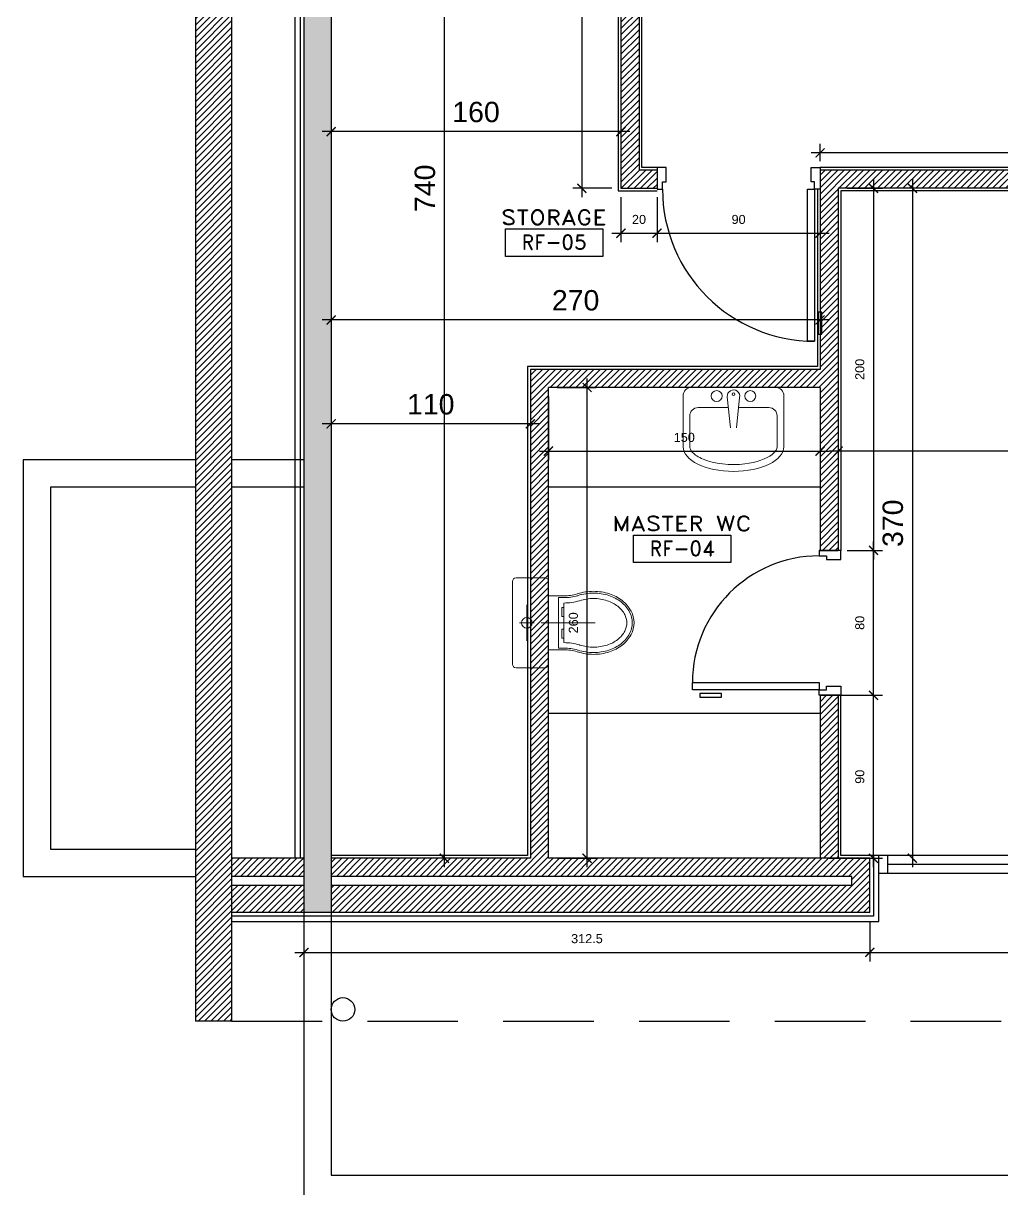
# Model space of a CAD drawing. Header units: centimetres. Extents: x 96271 to 179142, y 9855 to 112216.
# Drawn here: x 128722 to 129262, y 51183 to 51826 of the extents above; entities that cross this region are included whole.
import ezdxf
from ezdxf.enums import TextEntityAlignment as Align

# ---------------------------------------------------------------- set-up
doc = ezdxf.new("R2010")
doc.units = ezdxf.units.CM
doc.header["$LTSCALE"] = 100
doc.header["$MEASUREMENT"] = 0
doc.header["$PDSIZE"] = 0.2
doc.linetypes.add('DASHED', pattern=[0.75, 0.5, -0.25])
doc.layers.get('0').update_dxf_attribs({"linetype": 'CONTINUOUS'})
doc.layers.get('DEFPOINTS').update_dxf_attribs({"linetype": 'CONTINUOUS'})
for name, color, linetype in [('0-door', 7, 'CONTINUOUS'), ('1-door', 7, 'CONTINUOUS'), ('A-ANOTATION', 7, 'CONTINUOUS'), ('A-CLADDING', 53, 'CONTINUOUS'), ('A-Dim', 2, 'CONTINUOUS'), ('A-Dim CMU', 2, 'CONTINUOUS'), ('A-Glass-Full', 140, 'CONTINUOUS'), ('A-Otln-Abv', 1, 'DASHED'), ('A-Patt', 8, 'CONTINUOUS'), ('A-Patt-CMU', 8, 'CONTINUOUS'), ('A-Patt-Strcr', 8, 'CONTINUOUS'), ('A-PLASTER', 51, 'CONTINUOUS'), ('A-Sanitary fixt', 143, 'CONTINUOUS'), ('A-Wall-Full', 5, 'CONTINUOUS'), ('A-Wall-Prht', 2, 'CONTINUOUS'), ('A-Wall-Strctr', 6, 'CONTINUOUS'), ('HANDLES', 2, 'CONTINUOUS'), ('M-DR-RW', 30, 'CONTINUOUS')]:
    doc.layers.add(name, color=color, linetype=linetype)
doc.layers.add('sanitaires', color=150, linetype='CONTINUOUS', lineweight=0)
doc.styles.add('ROMAND', font='romand.shx', dxfattribs={"height": 10})
doc.styles.get("Standard").update_dxf_attribs({"font": 'arial.ttf'})
doc.dimstyles.new('1-50', dxfattribs={"dimtxt": 11.25, "dimasz": 5, "dimexe": 5, "dimexo": 5, "dimgap": 5, "dimtad": 1, "dimdec": 1, "dimrnd": 0.5, "dimzin": 12, "dimdsep": 46, "dimtxsty": 'Standard', "dimblk": 'ARCHTICK', "dimcen": 0.09, "dimdle": 5, "dimadec": 0, "dimazin": 3, "dimtfac": 1, "dimtdec": 1, "dimtix": 1, "dimtofl": 0, "dimtmove": 1, "dimatfit": 3, "dimfxl": 5, "dimtolj": 1, "dimtzin": 0, "dimarcsym": 0})
pattern_1 = [(225, (149778.3932, 97486.4773), (1.76776695, -1.76776695), [])]

# ---------------------------------------------------------------- blocks, each defined once
blk = doc.blocks.new('SIEGE')
at = {"layer": 'sanitaires'}
for p, q in [((0.08, -0.1), (0.08, 0.1)), ((0.04, 0), (0.12, 0)), ((0.16, 0), (0.46, 0))]:
    blk.add_line(p, q, dxfattribs=at)
for points in [[(0, -0.23), (0, 0.23, -0.414214), (0.02, 0.25), (0.18, 0.25, -0.414214), (0.2, 0.23), (0.2, -0.23, -0.414214), (0.18, -0.25), (0.02, -0.25, -0.414214)], [(0.255, 0.14), (0.2858, 0.14, 0.070503), (0.3623, 0.1508, -0.002744), (0.3646, 0.1516, -0.078075), (0.45, 0.165, -0.078075), (0.5354, 0.1516, -0.087567), (0.603, 0.1159, -0.105488), (0.65, 0.0599, -0.122953), (0.665, 0, -0.122953), (0.65, -0.0599, -0.105488), (0.603, -0.1159, -0.087567), (0.5354, -0.1516, -0.078075), (0.45, -0.165, -0.078075), (0.3646, -0.1516, -0.002744), (0.3623, -0.1508, 0.070503), (0.2858, -0.14), (0.255, -0.14)], [(0.285, 0.11), (0.2858, 0.11, 0.071649), (0.3719, 0.1224, -0.002744), (0.3738, 0.123, -0.078075), (0.45, 0.135, -0.078075), (0.5262, 0.123, -0.087567), (0.5845, 0.0922, -0.105488), (0.6236, 0.0458, -0.122953), (0.635, 0, -0.122953), (0.6236, -0.0458, -0.105488), (0.5845, -0.0922, -0.087567), (0.5262, -0.123, -0.078075), (0.45, -0.135, -0.078075), (0.3738, -0.123, -0.002744), (0.3719, -0.1224, 0.071649), (0.2858, -0.11), (0.285, -0.11)]]:
    blk.add_lwpolyline(points, format="xyb", close=True, dxfattribs=at)
blk.add_lwpolyline([(0.2, 0.15), (0.2858, 0.15, 0.070055), (0.3592, 0.1603, -0.002744), (0.3616, 0.1611, -0.078075), (0.45, 0.175, -0.078075), (0.5384, 0.1611, -0.087567), (0.6091, 0.1237, -0.105488), (0.6589, 0.0646, -0.122953), (0.675, 0, -0.122953), (0.6589, -0.0646, -0.105488), (0.6091, -0.1237, -0.087567), (0.5384, -0.1611, -0.078075), (0.45, -0.175, -0.078075), (0.3616, -0.1611, -0.002744), (0.3592, -0.1603, 0.070055), (0.2858, -0.15), (0.2, -0.15)], format="xyb", dxfattribs=at)
for points in [[(0.285, 0.085), (0.275, 0.085), (0.275, 0.035), (0.285, 0.035)], [(0.285, -0.085), (0.275, -0.085), (0.275, -0.035), (0.285, -0.035)]]:
    blk.add_lwpolyline(points, dxfattribs=at)
blk.add_circle((0.08, 0), 0.03, dxfattribs=at)
blk = doc.blocks.new('A$C16793335')
at = {"layer": 'sanitaires'}
for p, q in [((-22.93, 1.35), (23.44, 1.35)), ((-27.57, -3.29), (-27.57, -31.39)), ((-1.48, -20.99), (-3.07, -4.27)), ((1.98, -20.99), (3.67, -3.74)), ((28.07, -3.29), (28.07, -31.39)), ((-2.55, -9.78), (-19.22, -9.78)), ((19.73, -9.78), (3.08, -9.78)), ((-23.86, -14.41), (-23.86, -31.39)), ((24.36, -14.41), (24.36, -31.39))]:
    blk.add_line(p, q, dxfattribs=at)
for centre, radius in [((-9.02, -3.42), 3.02), ((0.25, -2.33), 0.741), ((9.53, -3.42), 3.02)]:
    blk.add_circle(centre, radius, dxfattribs=at)
for centre, radius, start, end in [((-22.93, -3.29), 4.64, 90, 180), ((0.25, -3.42), 3.43, 354.03503, 194.36306), ((23.44, -3.29), 4.64, 0, 90), ((-19.22, -14.41), 4.64, 90, 180), ((19.73, -14.41), 4.64, 0, 90)]:
    blk.add_arc(centre, radius, start, end, dxfattribs=at)
at = {"layer": 'sanitaires', "extrusion": (0, 0, -1)}
blk.add_ellipse((0.25, -31.39), major_axis=(-27.82, 0), ratio=0.489262, start_param=3.141593, end_param=6.283185, dxfattribs=at)
at = {"layer": 'sanitaires'}
blk.add_open_spline([(24.36, -31.39), (24.36, -32.25), (24.02, -33.26), (21.65, -35.79), (19.64, -37.16), (11.04, -40.78), (1.94, -41.89), (-12.47, -40.12), (-18.08, -38.01), (-23.21, -34), (-23.86, -32.51), (-23.86, -31.39)], degree=3, knots=[0, 0, 0, 0, 0.429762, 0.429762, 0.859523, 0.859523, 1.816754, 1.816754, 2.581686, 2.581686, 3.141593, 3.141593, 3.141593, 3.141593], dxfattribs=at)
blk = doc.blocks.new('room tag')
at = {"color": 7}
blk.add_lwpolyline([(-571, 112), (613, 112), (613, -224), (-571, -224)], close=True, dxfattribs=at)
at = {"color": 30, "style": 'ROMAND', "width": 1.2}
blk.add_attdef('ROOM', text='', height=180, dxfattribs=at).set_placement((17, 162), align=Align.CENTER)
at = {"color": 2, "style": 'ROMAND'}
blk.add_attdef('ROOM.NO', text='', height=180, dxfattribs=at).set_placement((20, -140), align=Align.CENTER)
blk = doc.blocks.new('Dl70-12')
at = {"color": 1}
for p, q in [((0.3, 8.1), (0.7, 8.1)), ((0.3, 1.1), (0.3, 8.1)), ((0.7, 8.1), (0.7, 1.1)), ((0, -0.1), (0, 1.1)), ((0, 1.1), (0.3, 1.1)), ((0.3, 1.1), (0.3, 0.7)), ((0.7, 1.1), (0.3, 1.1)), ((0.3, 0.7), (0.5, 0.7)), ((0.5, 0.7), (0.5, -0.1)), ((7.5, 0.7), (7.5, -0.1)), ((7.7, 0.7), (7.5, 0.7)), ((7.7, 1.1), (7.7, 0.7)), ((8, 1.1), (7.7, 1.1)), ((8, -0.1), (8, 1.1)), ((0.5, -0.1), (0, -0.1)), ((7.5, -0.1), (8, -0.1))]:
    blk.add_line(p, q, dxfattribs=at)
at = {"color": 7}
blk.add_arc((0.7, 1.1), 7, 0, 90, dxfattribs=at)
at = {"layer": 'HANDLES'}
blk.add_lwpolyline([(0.1, 7.7), (-0.1, 7.7), (-0.1, 6.5), (0.1, 6.5), (0.1, 7.7)], dxfattribs=at)
blk = doc.blocks.new('Dl80-12')
at = {"color": 1}
for p, q in [((0.3, 1.1), (0.3, 9.5)), ((0.3, 9.5), (0.7, 9.5)), ((0.7, 9.5), (0.7, 1.1)), ((0, -0.1), (0, 1.1)), ((0, 1.1), (0.3, 1.1)), ((0.3, 1.1), (0.3, 0.7)), ((0.7, 1.1), (0.3, 1.1)), ((0.3, 0.7), (0.5, 0.7)), ((0.5, 0.7), (0.5, -0.1)), ((8.7, 0.7), (8.5, 0.7)), ((8.5, 0.7), (8.5, -0.1)), ((8.7, 1.1), (8.7, 0.7)), ((9, 1.1), (8.7, 1.1)), ((9, -0.1), (9, 1.1)), ((0.5, -0.1), (0, -0.1)), ((8.5, -0.1), (9, -0.1))]:
    blk.add_line(p, q, dxfattribs=at)
at = {"color": 7}
blk.add_arc((0.3, 1.1), 8.4, 0, 90, dxfattribs=at)
at = {"layer": 'HANDLES'}
blk.add_lwpolyline([(0.1, 9.1), (-0.1, 9.1), (-0.1, 7.9), (0.1, 7.9), (0.1, 9.1)], dxfattribs=at)
blk = doc.blocks.new('_ArchTick')
at = {"color": 0, "linetype": 'ByBlock', "const_width": 0.15}
blk.add_lwpolyline([(-0.5, -0.5), (0.5, 0.5)], dxfattribs=at)
blk = doc.blocks.new('*D638')
at = {"layer": 'A-Dim', "color": 0, "lineweight": -2, "transparency": 16777216}
blk.add_line((129731.56, 51590.16), (129166.56, 51590.16), dxfattribs=at)
at = {"layer": 'DEFPOINTS', "color": 0, "transparency": 16777216}
for p in [(129171.56, 51635.33), (129726.56, 51635.33), (129171.56, 51590.16)]:
    blk.add_point(p, dxfattribs=at)
at = {"layer": 'A-Dim', "color": 0, "lineweight": -2, "transparency": 16777216, "xscale": 5, "yscale": 5, "zscale": 5, "rotation": 180}
blk.add_blockref('_ArchTick', (129171.56, 51590.16), dxfattribs=at)
at = {"layer": 'A-Dim', "color": 0, "lineweight": -2, "transparency": 16777216, "xscale": 5, "yscale": 5, "zscale": 5}
blk.add_blockref('_ArchTick', (129726.56, 51590.16), dxfattribs=at)
at = {"layer": 'A-Dim', "color": 0, "transparency": 16777216, "insert": (129449.06, 51600.88), "char_height": 11.25, "attachment_point": 5}
blk.add_mtext('\\A1;555', dxfattribs=at)
blk = doc.blocks.new('*D639')
at = {"layer": 'A-Dim', "color": 0, "lineweight": -2, "transparency": 16777216}
blk.add_line((129212.52, 51740.33), (129212.52, 51360.33), dxfattribs=at)
at = {"layer": 'DEFPOINTS', "color": 0, "transparency": 16777216}
for p in [(129171.56, 51735.33), (129171.56, 51365.33), (129212.52, 51365.33)]:
    blk.add_point(p, dxfattribs=at)
at = {"layer": 'A-Dim', "color": 0, "lineweight": -2, "transparency": 16777216, "xscale": 5, "yscale": 5, "zscale": 5}
for p, rotation in [((129212.52, 51735.33), 90), ((129212.52, 51365.33), 270)]:
    blk.add_blockref('_ArchTick', p, dxfattribs=dict(at, rotation=rotation))
at = {"layer": 'A-Dim', "color": 0, "transparency": 16777216, "insert": (129201.78, 51550.33), "char_height": 11.25, "attachment_point": 5, "rotation": 90}
blk.add_mtext('\\A1;370', dxfattribs=at)
blk = doc.blocks.new('*D642')
at = {"layer": 'A-Dim CMU', "color": 0, "lineweight": -2, "transparency": 16777216}
for p, q in [((129032.89, 51360.33), (129032.89, 51630.33)), ((129016.56, 51625.33), (129037.89, 51625.33)), ((129016.56, 51365.33), (129037.89, 51365.33))]:
    blk.add_line(p, q, dxfattribs=at)
at = {"layer": 'DEFPOINTS', "color": 0, "transparency": 16777216}
for p in [(129011.56, 51625.33), (129032.89, 51625.33), (129011.56, 51365.33)]:
    blk.add_point(p, dxfattribs=at)
at = {"layer": 'A-Dim CMU', "color": 0, "lineweight": -2, "transparency": 16777216, "xscale": 5, "yscale": 5, "zscale": 5}
for p, rotation in [((129032.89, 51625.33), 90), ((129032.89, 51365.33), 270)]:
    blk.add_blockref('_ArchTick', p, dxfattribs=dict(at, rotation=rotation))
at = {"layer": 'A-Dim CMU', "color": 0, "transparency": 16777216, "insert": (129025.33, 51495.33), "char_height": 5, "attachment_point": 5, "rotation": 90}
blk.add_mtext('\\A1;260', dxfattribs=at)
blk = doc.blocks.new('*D643')
at = {"layer": 'A-Dim CMU', "color": 0, "lineweight": -2, "transparency": 16777216}
for p, q in [((129011.56, 51620.33), (129011.56, 51585.16)), ((129161.56, 51620.33), (129161.56, 51585.16)), ((129006.56, 51590.16), (129166.56, 51590.16))]:
    blk.add_line(p, q, dxfattribs=at)
at = {"layer": 'DEFPOINTS', "color": 0, "transparency": 16777216}
for p in [(129011.56, 51625.33), (129161.56, 51625.33), (129161.56, 51590.16)]:
    blk.add_point(p, dxfattribs=at)
at = {"layer": 'A-Dim CMU', "color": 0, "lineweight": -2, "transparency": 16777216, "xscale": 5, "yscale": 5, "zscale": 5, "rotation": 180}
blk.add_blockref('_ArchTick', (129011.56, 51590.16), dxfattribs=at)
at = {"layer": 'A-Dim CMU', "color": 0, "lineweight": -2, "transparency": 16777216, "xscale": 5, "yscale": 5, "zscale": 5}
blk.add_blockref('_ArchTick', (129161.56, 51590.16), dxfattribs=at)
at = {"layer": 'A-Dim CMU', "color": 0, "transparency": 16777216, "insert": (129086.56, 51597.72), "char_height": 5, "attachment_point": 5}
blk.add_mtext('\\A1;150', dxfattribs=at)
blk = doc.blocks.new('*D644')
at = {"layer": 'A-Dim', "color": 0, "lineweight": -2, "transparency": 16777216}
blk.add_line((128954.11, 51360.33), (128954.11, 52110.33), dxfattribs=at)
at = {"layer": 'DEFPOINTS', "color": 0, "transparency": 16777216}
for p in [(128954.11, 52105.33), (129001.56, 52105.33), (129001.56, 51365.33)]:
    blk.add_point(p, dxfattribs=at)
at = {"layer": 'A-Dim', "color": 0, "lineweight": -2, "transparency": 16777216, "xscale": 5, "yscale": 5, "zscale": 5}
for p, rotation in [((128954.11, 52105.33), 90), ((128954.11, 51365.33), 270)]:
    blk.add_blockref('_ArchTick', p, dxfattribs=dict(at, rotation=rotation))
at = {"layer": 'A-Dim', "color": 0, "transparency": 16777216, "insert": (128943.37, 51735.33), "char_height": 11.25, "attachment_point": 5, "rotation": 90}
blk.add_mtext('\\A1;740', dxfattribs=at)
blk = doc.blocks.new('*D645')
at = {"layer": 'A-Dim', "color": 0, "lineweight": -2, "transparency": 16777216}
blk.add_line((129056.56, 51766.64), (128886.56, 51766.64), dxfattribs=at)
at = {"layer": 'DEFPOINTS', "color": 0, "transparency": 16777216}
for p in [(128891.56, 51766.64), (128891.56, 51735.33), (129051.56, 51735.33)]:
    blk.add_point(p, dxfattribs=at)
at = {"layer": 'A-Dim', "color": 0, "lineweight": -2, "transparency": 16777216, "xscale": 5, "yscale": 5, "zscale": 5, "rotation": 180}
blk.add_blockref('_ArchTick', (128891.56, 51766.64), dxfattribs=at)
at = {"layer": 'A-Dim', "color": 0, "lineweight": -2, "transparency": 16777216, "xscale": 5, "yscale": 5, "zscale": 5}
blk.add_blockref('_ArchTick', (129051.56, 51766.64), dxfattribs=at)
at = {"layer": 'A-Dim', "color": 0, "transparency": 16777216, "insert": (128971.56, 51777.39), "char_height": 11.25, "attachment_point": 5}
blk.add_mtext('\\A1;160', dxfattribs=at)
blk = doc.blocks.new('*D646')
at = {"layer": 'A-Dim', "color": 0, "lineweight": -2, "transparency": 16777216}
blk.add_line((129006.56, 51605.22), (128886.56, 51605.22), dxfattribs=at)
at = {"layer": 'DEFPOINTS', "color": 0, "transparency": 16777216}
for p in [(128891.56, 51635.33), (129001.56, 51635.33), (128891.56, 51605.22)]:
    blk.add_point(p, dxfattribs=at)
at = {"layer": 'A-Dim', "color": 0, "lineweight": -2, "transparency": 16777216, "xscale": 5, "yscale": 5, "zscale": 5, "rotation": 180}
blk.add_blockref('_ArchTick', (128891.56, 51605.22), dxfattribs=at)
at = {"layer": 'A-Dim', "color": 0, "lineweight": -2, "transparency": 16777216, "xscale": 5, "yscale": 5, "zscale": 5}
blk.add_blockref('_ArchTick', (129001.56, 51605.22), dxfattribs=at)
at = {"layer": 'A-Dim', "color": 0, "transparency": 16777216, "insert": (128946.56, 51615.97), "char_height": 11.25, "attachment_point": 5}
blk.add_mtext('\\A1;110', dxfattribs=at)
blk = doc.blocks.new('*D647')
at = {"layer": 'A-Dim', "color": 0, "lineweight": -2, "transparency": 16777216}
blk.add_line((129166.56, 51662.64), (128886.56, 51662.64), dxfattribs=at)
at = {"layer": 'DEFPOINTS', "color": 0, "transparency": 16777216}
for p in [(128891.56, 51662.64), (128891.56, 51635.33), (129161.56, 51635.33)]:
    blk.add_point(p, dxfattribs=at)
at = {"layer": 'A-Dim', "color": 0, "lineweight": -2, "transparency": 16777216, "xscale": 5, "yscale": 5, "zscale": 5, "rotation": 180}
blk.add_blockref('_ArchTick', (128891.56, 51662.64), dxfattribs=at)
at = {"layer": 'A-Dim', "color": 0, "lineweight": -2, "transparency": 16777216, "xscale": 5, "yscale": 5, "zscale": 5}
blk.add_blockref('_ArchTick', (129161.56, 51662.64), dxfattribs=at)
at = {"layer": 'A-Dim', "color": 0, "transparency": 16777216, "insert": (129026.56, 51673.39), "char_height": 11.25, "attachment_point": 5}
blk.add_mtext('\\A1;270', dxfattribs=at)
blk = doc.blocks.new('*D815')
at = {"layer": 'A-Dim CMU', "color": 0, "lineweight": -2, "transparency": 16777216}
for p, q in [((129030.02, 52110.33), (129030.02, 51730.33)), ((129046.56, 52105.33), (129025.02, 52105.33)), ((129046.56, 51735.33), (129025.02, 51735.33))]:
    blk.add_line(p, q, dxfattribs=at)
at = {"layer": 'DEFPOINTS', "color": 0, "transparency": 16777216}
for p in [(129051.56, 52105.33), (129030.02, 51735.33), (129051.56, 51735.33)]:
    blk.add_point(p, dxfattribs=at)
at = {"layer": 'A-Dim CMU', "color": 0, "lineweight": -2, "transparency": 16777216, "xscale": 5, "yscale": 5, "zscale": 5}
for p, rotation in [((129030.02, 52105.33), 90), ((129030.02, 51735.33), 270)]:
    blk.add_blockref('_ArchTick', p, dxfattribs=dict(at, rotation=rotation))
at = {"layer": 'A-Dim CMU', "color": 0, "transparency": 16777216, "insert": (129022.47, 51920.33), "char_height": 5, "attachment_point": 5, "rotation": 90}
blk.add_mtext('\\A1;370', dxfattribs=at)
blk = doc.blocks.new('*D816')
at = {"layer": 'A-Dim CMU', "color": 0, "lineweight": -2, "transparency": 16777216}
for p, q in [((129051.56, 51730.33), (129051.56, 51705.53)), ((129071.56, 51730.33), (129071.56, 51705.53)), ((129046.56, 51710.53), (129076.56, 51710.53))]:
    blk.add_line(p, q, dxfattribs=at)
at = {"layer": 'DEFPOINTS', "color": 0, "transparency": 16777216}
for p in [(129051.56, 51735.33), (129071.56, 51735.33), (129071.56, 51710.53)]:
    blk.add_point(p, dxfattribs=at)
at = {"layer": 'A-Dim CMU', "color": 0, "lineweight": -2, "transparency": 16777216, "xscale": 5, "yscale": 5, "zscale": 5, "rotation": 180}
blk.add_blockref('_ArchTick', (129051.56, 51710.53), dxfattribs=at)
at = {"layer": 'A-Dim CMU', "color": 0, "lineweight": -2, "transparency": 16777216, "xscale": 5, "yscale": 5, "zscale": 5}
blk.add_blockref('_ArchTick', (129071.56, 51710.53), dxfattribs=at)
at = {"layer": 'A-Dim CMU', "color": 0, "transparency": 16777216, "insert": (129061.56, 51718.08), "char_height": 5, "attachment_point": 5}
blk.add_mtext('\\A1;20', dxfattribs=at)
blk = doc.blocks.new('*D817')
at = {"layer": 'A-Dim CMU', "color": 0, "lineweight": -2, "transparency": 16777216}
for p, q in [((129071.56, 51730.33), (129071.56, 51705.53)), ((129161.56, 51730.33), (129161.56, 51705.53)), ((129066.56, 51710.53), (129166.56, 51710.53))]:
    blk.add_line(p, q, dxfattribs=at)
at = {"layer": 'DEFPOINTS', "color": 0, "transparency": 16777216}
for p in [(129071.56, 51735.33), (129161.56, 51735.33), (129161.56, 51710.53)]:
    blk.add_point(p, dxfattribs=at)
at = {"layer": 'A-Dim CMU', "color": 0, "lineweight": -2, "transparency": 16777216, "xscale": 5, "yscale": 5, "zscale": 5, "rotation": 180}
blk.add_blockref('_ArchTick', (129071.56, 51710.53), dxfattribs=at)
at = {"layer": 'A-Dim CMU', "color": 0, "lineweight": -2, "transparency": 16777216, "xscale": 5, "yscale": 5, "zscale": 5}
blk.add_blockref('_ArchTick', (129161.56, 51710.53), dxfattribs=at)
at = {"layer": 'A-Dim CMU', "color": 0, "transparency": 16777216, "insert": (129116.56, 51718.08), "char_height": 5, "attachment_point": 5}
blk.add_mtext('\\A1;90', dxfattribs=at)
blk = doc.blocks.new('*D818')
at = {"layer": 'A-Dim CMU', "color": 0, "lineweight": -2, "transparency": 16777216}
for p, q in [((129161.56, 51750.33), (129161.56, 51759.86)), ((129726.56, 51750.33), (129726.56, 51759.86)), ((129731.56, 51754.86), (129156.56, 51754.86))]:
    blk.add_line(p, q, dxfattribs=at)
at = {"layer": 'DEFPOINTS', "color": 0, "transparency": 16777216}
for p in [(129161.56, 51754.86), (129161.56, 51745.33), (129726.56, 51745.33)]:
    blk.add_point(p, dxfattribs=at)
at = {"layer": 'A-Dim CMU', "color": 0, "lineweight": -2, "transparency": 16777216, "xscale": 5, "yscale": 5, "zscale": 5, "rotation": 180}
blk.add_blockref('_ArchTick', (129161.56, 51754.86), dxfattribs=at)
at = {"layer": 'A-Dim CMU', "color": 0, "lineweight": -2, "transparency": 16777216, "xscale": 5, "yscale": 5, "zscale": 5}
blk.add_blockref('_ArchTick', (129726.56, 51754.86), dxfattribs=at)
at = {"layer": 'A-Dim CMU', "color": 0, "transparency": 16777216, "insert": (129444.06, 51762.41), "char_height": 5, "attachment_point": 5}
blk.add_mtext('\\A1;565', dxfattribs=at)
blk = doc.blocks.new('*D823')
at = {"layer": 'A-Dim CMU', "color": 0, "lineweight": -2, "transparency": 16777216}
for p, q in [((128876.56, 51330.33), (128876.56, 51308.33)), ((129189.06, 51330.33), (129189.06, 51308.33)), ((128871.56, 51313.33), (129194.06, 51313.33))]:
    blk.add_line(p, q, dxfattribs=at)
at = {"layer": 'DEFPOINTS', "color": 0, "transparency": 16777216}
for p in [(128876.56, 51335.33), (129189.06, 51335.33), (129189.06, 51313.33)]:
    blk.add_point(p, dxfattribs=at)
at = {"layer": 'A-Dim CMU', "color": 0, "lineweight": -2, "transparency": 16777216, "xscale": 5, "yscale": 5, "zscale": 5, "rotation": 180}
blk.add_blockref('_ArchTick', (128876.56, 51313.33), dxfattribs=at)
at = {"layer": 'A-Dim CMU', "color": 0, "lineweight": -2, "transparency": 16777216, "xscale": 5, "yscale": 5, "zscale": 5}
blk.add_blockref('_ArchTick', (129189.06, 51313.33), dxfattribs=at)
at = {"layer": 'A-Dim CMU', "color": 0, "transparency": 16777216, "insert": (129032.81, 51320.89), "char_height": 5, "attachment_point": 5}
blk.add_mtext('\\A1;312.5', dxfattribs=at)
blk = doc.blocks.new('*D824')
at = {"layer": 'A-Dim CMU', "color": 0, "lineweight": -2, "transparency": 16777216}
for p, q in [((129189.06, 51330.33), (129189.06, 51308.33)), ((129429.06, 51330.33), (129429.06, 51308.33)), ((129184.06, 51313.33), (129434.06, 51313.33))]:
    blk.add_line(p, q, dxfattribs=at)
at = {"layer": 'DEFPOINTS', "color": 0, "transparency": 16777216}
for p in [(129189.06, 51335.33), (129429.06, 51335.33), (129429.06, 51313.33)]:
    blk.add_point(p, dxfattribs=at)
at = {"layer": 'A-Dim CMU', "color": 0, "lineweight": -2, "transparency": 16777216, "xscale": 5, "yscale": 5, "zscale": 5, "rotation": 180}
blk.add_blockref('_ArchTick', (129189.06, 51313.33), dxfattribs=at)
at = {"layer": 'A-Dim CMU', "color": 0, "lineweight": -2, "transparency": 16777216, "xscale": 5, "yscale": 5, "zscale": 5}
blk.add_blockref('_ArchTick', (129429.06, 51313.33), dxfattribs=at)
at = {"layer": 'A-Dim CMU', "color": 0, "transparency": 16777216, "insert": (129309.06, 51320.89), "char_height": 5, "attachment_point": 5}
blk.add_mtext('\\A1;240', dxfattribs=at)
blk = doc.blocks.new('*D827')
at = {"layer": 'A-Dim CMU', "color": 0, "lineweight": -2, "transparency": 16777216}
for p, q in [((129191.06, 51360.33), (129191.06, 51460.33)), ((129166.56, 51455.33), (129196.06, 51455.33)), ((129166.56, 51365.33), (129196.06, 51365.33))]:
    blk.add_line(p, q, dxfattribs=at)
at = {"layer": 'DEFPOINTS', "color": 0, "transparency": 16777216}
for p in [(129161.56, 51455.33), (129191.06, 51455.33), (129161.56, 51365.33)]:
    blk.add_point(p, dxfattribs=at)
at = {"layer": 'A-Dim CMU', "color": 0, "lineweight": -2, "transparency": 16777216, "xscale": 5, "yscale": 5, "zscale": 5}
for p, rotation in [((129191.06, 51455.33), 90), ((129191.06, 51365.33), 270)]:
    blk.add_blockref('_ArchTick', p, dxfattribs=dict(at, rotation=rotation))
at = {"layer": 'A-Dim CMU', "color": 0, "transparency": 16777216, "insert": (129183.5, 51410.33), "char_height": 5, "attachment_point": 5, "rotation": 90}
blk.add_mtext('\\A1;90', dxfattribs=at)
blk = doc.blocks.new('*D828')
at = {"layer": 'A-Dim CMU', "color": 0, "lineweight": -2, "transparency": 16777216}
for p, q in [((129191.06, 51450.33), (129191.06, 51540.33)), ((129178.06, 51535.33), (129196.06, 51535.33)), ((129178.06, 51455.33), (129196.06, 51455.33))]:
    blk.add_line(p, q, dxfattribs=at)
at = {"layer": 'DEFPOINTS', "color": 0, "transparency": 16777216}
for p in [(129173.06, 51535.33), (129191.06, 51535.33), (129173.06, 51455.33)]:
    blk.add_point(p, dxfattribs=at)
at = {"layer": 'A-Dim CMU', "color": 0, "lineweight": -2, "transparency": 16777216, "xscale": 5, "yscale": 5, "zscale": 5}
for p, rotation in [((129191.06, 51535.33), 90), ((129191.06, 51455.33), 270)]:
    blk.add_blockref('_ArchTick', p, dxfattribs=dict(at, rotation=rotation))
at = {"layer": 'A-Dim CMU', "color": 0, "transparency": 16777216, "insert": (129183.5, 51495.33), "char_height": 5, "attachment_point": 5, "rotation": 90}
blk.add_mtext('\\A1;80', dxfattribs=at)
blk = doc.blocks.new('*D829')
at = {"layer": 'A-Dim CMU', "color": 0, "lineweight": -2, "transparency": 16777216}
for p, q in [((129191.06, 51740.33), (129191.06, 51530.33)), ((129176.56, 51735.33), (129196.06, 51735.33)), ((129176.56, 51535.33), (129196.06, 51535.33))]:
    blk.add_line(p, q, dxfattribs=at)
at = {"layer": 'DEFPOINTS', "color": 0, "transparency": 16777216}
for p in [(129171.56, 51735.33), (129171.56, 51535.33), (129191.06, 51535.33)]:
    blk.add_point(p, dxfattribs=at)
at = {"layer": 'A-Dim CMU', "color": 0, "lineweight": -2, "transparency": 16777216, "xscale": 5, "yscale": 5, "zscale": 5}
for p, rotation in [((129191.06, 51735.33), 90), ((129191.06, 51535.33), 270)]:
    blk.add_blockref('_ArchTick', p, dxfattribs=dict(at, rotation=rotation))
at = {"layer": 'A-Dim CMU', "color": 0, "transparency": 16777216, "insert": (129183.5, 51635.33), "char_height": 5, "attachment_point": 5, "rotation": 90}
blk.add_mtext('\\A1;200', dxfattribs=at)

msp = doc.modelspace()

# ---------------------------------------------------------------- hatches: boundary and pattern name
at = {"layer": 'A-Patt-CMU'}
h = msp.add_hatch(dxfattribs=at)
h.set_pattern_fill('ANSI31', color=256, scale=20, angle=180)
h.set_pattern_definition(pattern_1)
h.paths.add_polyline_path([(128836.56, 52195.329), (128816.56, 52195.329), (128816.56, 51275.329), (128836.56, 51275.329)])
h = msp.add_hatch(dxfattribs=at)
h.set_pattern_fill('ANSI31', color=256, scale=20, angle=180)
h.set_pattern_definition(pattern_1)
h.paths.add_polyline_path([(130068.559, 52061.329), (129996.559, 52061.329), (129996.559, 52051.329), (130068.559, 52051.329)])
h.paths.add_polyline_path([(129996.559, 52010.329), (129986.559, 52010.329), (129986.559, 51950.329), (129736.559, 51950.329), (129736.559, 52115.329), (129439.059, 52115.329), (129439.059, 52120.329), (129741.559, 52120.329), (129741.559, 52135.329), (129429.059, 52135.329), (129429.059, 52105.329), (129726.559, 52105.329), (129726.559, 51845.329), (129736.559, 51845.329), (129736.559, 51940.329), (129986.559, 51940.329), (129986.559, 51870.329), (129996.559, 51870.329)])
h.paths.add_polyline_path([(129189.059, 52135.329), (128836.56, 52135.329), (128836.56, 52120.329), (129179.059, 52120.329), (129179.059, 52115.329), (128836.56, 52115.329), (128836.56, 52105.329), (129051.559, 52105.329), (129051.559, 51735.329), (129071.559, 51735.329), (129071.559, 51745.329), (129061.559, 51745.329), (129061.559, 52105.329), (129189.059, 52105.329)])
h.paths.add_polyline_path([(129736.559, 51755.329), (129726.559, 51755.329), (129726.559, 51745.329), (129161.559, 51745.329), (129161.559, 51635.329), (129001.559, 51635.329), (129001.559, 51365.329), (128891.559, 51365.329), (128891.559, 51355.329), (129179.059, 51355.329), (129179.059, 51350.329), (128891.559, 51350.329), (128891.559, 51335.329), (129189.059, 51335.329), (129189.059, 51365.329), (129011.559, 51365.329), (129011.559, 51625.329), (129161.559, 51625.329), (129161.559, 51535.329), (129171.559, 51535.329), (129171.559, 51735.329), (129726.559, 51735.329), (129726.559, 51725.329), (129736.559, 51725.329)])
h.paths.add_polyline_path([(129736.559, 51635.329), (129726.559, 51635.329), (129726.559, 51490.329), (129736.559, 51490.329)], flags=17)
h.paths.add_polyline_path([(129736.559, 51480.329), (129966.559, 51480.329), (129966.559, 51475.329), (129976.559, 51475.329), (129976.559, 51490.329), (129726.559, 51490.329), (129726.559, 51365.329), (129429.059, 51365.329), (129429.059, 51335.329), (129741.559, 51335.329), (129741.559, 51350.329), (129439.059, 51350.329), (129439.059, 51355.329), (129736.559, 51355.329)])
h.paths.add_polyline_path([(128876.559, 51365.329), (128836.56, 51365.329), (128836.56, 51355.329), (128876.559, 51355.329)])
h.paths.add_polyline_path([(128876.559, 51350.329), (128836.56, 51350.329), (128836.56, 51335.329), (128876.559, 51335.329)])
h = msp.add_hatch(dxfattribs=at)
h.set_pattern_fill('ANSI31', color=256, scale=20, angle=180)
h.set_pattern_definition([(225, (139663.1543, 69378.0145), (1.76776695, -1.76776695), [])])
h.paths.add_polyline_path([(129171.559, 51455.329), (129161.559, 51455.329), (129161.559, 51365.329), (129171.559, 51365.329)])
at = {"layer": 'A-Patt-Strcr'}
h = msp.add_hatch(dxfattribs=at)
h.set_pattern_fill('AR-CONC', color=256, scale=2)
h.set_pattern_definition([(50, (139598.393, 77124.047), (14.3452037, -1.2550427), [1.5, -16.5]), (355, (139598.393, 77124.047), (-2.775027, 15.043843), [1.2, -13.2]), (100.451444, (139599.589, 77123.942), (11.570177, 13.7888), [1.274804, -14.022842]), (46.1842, (139598.393, 77128.047), (21.344827, -3.310386), [2.25, -24.75]), (96.635635, (139600.172, 77127.77), (18.693239, 19.482372), [1.912207, -21.034275]), (351.18416, (139598.393, 77128.047), (18.693239, 19.482372), [1.8, -19.8]), (21, (139600.393, 77127.047), (11.938141, -8.052378), [1.5, -16.5]), (326, (139600.393, 77127.047), (4.866307, 14.503001), [1.2, -13.2]), (71.451445, (139601.388, 77126.376), (16.8044475, 6.450623), [1.274804, -14.022842]), (37.5, (139598.393, 77124.047), (0.2431971, 6.6578771), [0, -13.04, 0, -13.4, 0, -13.25]), (7.5, (139598.393, 77124.047), (5.2613907, 7.8882342), [0, -7.64, 0, -12.74, 0, -5.05]), (327.5, (139593.933, 77124.047), (10.6764487, -0.4510974), [0, -5, 0, -15.6, 0, -20.7]), (317.5, (139591.933, 77124.047), (11.6637234, 2.0020996), [0, -6.5, 0, -10.36, 0, -14.7])])
h.paths.add_polyline_path([(129996.559, 52025.329), (129976.559, 52025.329), (129976.559, 52420.329), (130179.059, 52420.329), (130179.059, 52315.306), (130194.059, 52315.306), (130194.059, 52435.329), (129961.559, 52435.329), (129961.559, 52025.329), (129741.559, 52025.329), (129741.559, 52010.329), (129996.559, 52010.329)])
h.paths.add_polyline_path([(130269.059, 52420.329), (130471.559, 52420.329), (130471.559, 52060.329), (130486.559, 52060.329), (130486.559, 52435.329), (130254.059, 52435.329), (130254.059, 52315.306), (130269.059, 52315.306)])
h.paths.add_polyline_path([(130506.559, 51895.329), (130391.559, 51895.329), (130391.559, 51870.329), (130506.559, 51870.329)])
h.paths.add_polyline_path([(130486.559, 51870.329), (130471.559, 51870.329), (130471.559, 51440.329), (130161.559, 51440.329), (130161.559, 51425.329), (130486.559, 51425.329)])
h.paths.add_polyline_path([(130341.559, 51600.329), (130311.559, 51600.329), (130311.559, 51570.329), (130341.559, 51570.329)], flags=17)
h.paths.add_polyline_path([(130341.559, 51750.329), (130311.559, 51750.329), (130311.559, 51720.329), (130341.559, 51720.329)], flags=17)
h.paths.add_polyline_path([(130136.559, 51300.329), (129986.559, 51300.329), (129986.559, 51275.329), (130136.559, 51275.329)])
h.paths.add_polyline_path([(129976.559, 51460.329), (129976.559, 51475.329), (129796.559, 51475.329), (129796.559, 51460.329)])
h.paths.add_polyline_path([(129986.559, 51430.329), (129976.559, 51430.329), (129976.559, 51460.329), (129961.559, 51460.329), (129961.559, 51275.329), (129986.559, 51275.329)])
h.paths.add_polyline_path([(130146.559, 51460.329), (130146.559, 51430.329), (130136.559, 51430.329), (130136.559, 51275.329), (130161.559, 51275.329), (130161.559, 51460.329)])
h.paths.add_polyline_path([(128876.559, 51335.329), (128891.559, 51335.329), (128891.559, 52105.329), (128876.559, 52105.329)])

# ---------------------------------------------------------------- linework, layer by layer
at = {"layer": 'A-CLADDING'}
for points in [[(128871.559, 52105.329), (128871.559, 51365.329)], [(128874.559, 51365.329), (128874.559, 52105.329)], [(128836.56, 51330.329), (129194.059, 51330.329), (129194.059, 51366.829), (129191.059, 51366.829), (129191.059, 51333.329), (128836.56, 51333.329)]]:
    msp.add_lwpolyline(points, dxfattribs=at)
at = {"layer": 'A-Glass-Full'}
for p, q in [((129424.059, 51366.829), (129194.059, 51366.829)), ((129199.059, 51356.829), (129199.059, 51366.829)), ((129419.059, 51361.829), (129199.059, 51361.829)), ((129424.059, 51356.829), (129194.059, 51356.829))]:
    msp.add_line(p, q, dxfattribs=at)
at = {"layer": 'A-Otln-Abv'}
msp.add_line((128836.56, 51275.329), (129741.559, 51275.329), dxfattribs=at)
at = {"layer": 'A-Patt'}
for points in [[(128816.56, 51585.329), (128721.559, 51585.329), (128721.559, 51355.329), (128816.56, 51355.329)], [(128876.559, 51585.329), (128836.56, 51585.329)], [(128816.56, 51570.329), (128736.559, 51570.329), (128736.559, 51370.329), (128816.56, 51370.329)], [(128876.559, 51570.329), (128836.56, 51570.329)]]:
    msp.add_lwpolyline(points, dxfattribs=at)
at = {"layer": 'A-PLASTER'}
for points in [[(128891.559, 52103.829), (129050.059, 52103.829), (129050.059, 51733.829), (129071.559, 51733.829)], [(129071.559, 51746.829), (129063.059, 51746.829), (129063.059, 52103.829), (129191.059, 52103.829)], [(129725.059, 51755.329), (129725.059, 51746.829), (129161.559, 51746.829)], [(129160.059, 51734.829), (129160.059, 51636.829), (129000.059, 51636.829), (129000.059, 51366.829), (128891.559, 51366.829)], [(129725.059, 51725.329), (129725.059, 51733.829), (129173.059, 51733.829), (129173.059, 51535.329)], [(129191.059, 51366.829), (129173.059, 51366.829), (129173.059, 51455.329)]]:
    msp.add_lwpolyline(points, dxfattribs=at)
at = {"layer": 'A-Sanitary fixt'}
msp.add_line((129161.559, 51570.329), (129011.559, 51570.329), dxfattribs=at)
msp.add_lwpolyline([(129161.559, 51445.329), (129011.559, 51445.329)], dxfattribs=at)
at = {"layer": 'A-Wall-Full'}
for p, q in [((129071.559, 51745.329), (129061.559, 51745.329)), ((129161.559, 51635.329), (129001.559, 51635.329)), ((129161.559, 51625.329), (129011.559, 51625.329)), ((129161.559, 51535.329), (129171.559, 51535.329)), ((129161.559, 51455.329), (129171.559, 51455.329)), ((129189.059, 51335.329), (129189.059, 51365.329)), ((129179.059, 51350.329), (129179.059, 51355.329)), ((128836.56, 51275.329), (128816.56, 51275.329))]:
    msp.add_line(p, q, dxfattribs=at)
for points in [[(128816.56, 52195.329), (128816.56, 51275.329)], [(128836.56, 52195.329), (128836.56, 51275.329)], [(129051.559, 52105.329), (129051.559, 51735.329), (129071.559, 51735.329)], [(129061.559, 52105.329), (129061.559, 51745.329)], [(129071.559, 51745.329), (129071.559, 51735.329)], [(129726.559, 51745.329), (129161.559, 51745.329), (129161.559, 51635.329)], [(129726.559, 51725.329), (129726.559, 51735.329), (129171.559, 51735.329), (129171.559, 51535.329)], [(129001.559, 51635.329), (129001.559, 51365.329), (128891.559, 51365.329)], [(129189.059, 51365.329), (129011.559, 51365.329), (129011.559, 51625.329)], [(129161.559, 51625.329), (129161.559, 51535.329)], [(129161.559, 51455.329), (129161.559, 51365.329)], [(129171.559, 51455.329), (129171.559, 51365.329)], [(128876.559, 51365.329), (128836.56, 51365.329)], [(128876.559, 51355.329), (128836.56, 51355.329)], [(129179.059, 51355.329), (128891.559, 51355.329)], [(128876.559, 51350.329), (128836.56, 51350.329)], [(129179.059, 51350.329), (128891.559, 51350.329)], [(129189.059, 51335.329), (128836.56, 51335.329)]]:
    msp.add_lwpolyline(points, dxfattribs=at)
at = {"layer": 'A-Wall-Prht'}
for points in [[(128876.559, 51335.329), (128876.559, 51175.329), (129761.559, 51175.329), (129761.559, 51275.329)], [(128891.559, 51335.329), (128891.559, 51190.329), (129746.559, 51190.329), (129746.559, 51275.329)]]:
    msp.add_lwpolyline(points, dxfattribs=at)
at = {"layer": 'A-Wall-Strctr'}
for points in [[(128876.559, 52105.329), (128876.559, 51335.329)], [(128891.559, 52105.329), (128891.559, 51335.329)]]:
    msp.add_lwpolyline(points, dxfattribs=at)
at = {"layer": 'M-DR-RW'}
msp.add_circle((128898.059, 51281.829), 6.5, dxfattribs=at)

# ---------------------------------------------------------------- block references
at = {"layer": '0-door', "xscale": 10, "yscale": 10, "zscale": 10, "rotation": 180}
msp.add_blockref('Dl80-12', (129161.559, 51745.829), dxfattribs=at)
at = {"layer": '1-door', "xscale": 10, "yscale": 10, "zscale": 10, "rotation": 90.00000000000014}
msp.add_blockref('Dl70-12', (129172.059, 51455.329), dxfattribs=at)
at = {"layer": 'A-ANOTATION', "xscale": 0.04537499999983652, "yscale": 0.04537499999983652, "zscale": 0.04537499999983652}
for p, values in [((129013.771, 51707.846), {'ROOM': 'STORAGE', 'ROOM.NO': 'RF-05'}), ((129084.463, 51538.743), {'ROOM': 'MASTER WC', 'ROOM.NO': 'RF-04'})]:
    msp.add_blockref('room tag', p, dxfattribs=at).add_auto_attribs(values)
at = {"layer": 'A-Sanitary fixt', "xscale": -1}
msp.add_blockref('A$C16793335', (129113.99, 51623.979), dxfattribs=at)
at = {"layer": 'sanitaires', "xscale": 99.48219519853644, "yscale": 99.48219519853644, "zscale": 99.48219519853644}
msp.add_blockref('SIEGE', (128991.663, 51495.329), dxfattribs=at)

# ---------------------------------------------------------------- dimensions: what is measured, and where the dimension line sits
at = {"layer": 'A-Dim'}
for p1, p2, distance, picture, middle in [((129001.559, 51365.329), (129001.559, 52105.329), 47.446, '*D644', (128943.369, 51735.329)), ((129051.559, 51735.329), (128891.559, 51735.329), -31.313, '*D645', (128971.559, 51777.386)), ((129171.559, 51735.329), (129171.559, 51365.329), 40.964, '*D639', (129201.776, 51550.329)), ((129161.559, 51635.329), (128891.559, 51635.329), -27.314, '*D647', (129026.559, 51673.387)), ((129001.559, 51635.329), (128891.559, 51635.329), 30.107, '*D646', (128946.559, 51615.966)), ((129726.559, 51635.329), (129171.559, 51635.329), 45.167, '*D638', (129449.059, 51600.883))]:
    dim = msp.add_aligned_dim(p1=p1, p2=p2, distance=distance, dimstyle='1-50', override={"dimse1": 1, "dimse2": 1}, dxfattribs=at)
    dim.commit()
    dim.dimension.update_dxf_attribs({"geometry": picture, "text_midpoint": middle})
at = {"layer": 'A-Dim CMU'}
for p1, p2, distance, picture, middle in [((129051.559, 52105.329), (129051.559, 51735.329), -21.535, '*D815', (129022.47, 51920.329)), ((129726.559, 51745.329), (129161.559, 51745.329), -9.53, '*D818', (129444.059, 51762.412)), ((129171.559, 51735.329), (129171.559, 51535.329), 19.498, '*D829', (129183.505, 51635.329)), ((129051.559, 51735.329), (129071.559, 51735.329), -24.803, '*D816', (129061.559, 51718.079)), ((129071.559, 51735.329), (129161.559, 51735.329), -24.803, '*D817', (129116.559, 51718.079)), ((129011.559, 51365.329), (129011.559, 51625.329), -21.328, '*D642', (129025.334, 51495.329)), ((129011.559, 51625.329), (129161.559, 51625.329), -35.167, '*D643', (129086.559, 51597.715)), ((129173.059, 51455.329), (129173.059, 51535.329), -17.998, '*D828', (129183.505, 51495.329)), ((129161.559, 51365.329), (129161.559, 51455.329), -29.498, '*D827', (129183.505, 51410.329)), ((128876.559, 51335.329), (129189.059, 51335.329), -21.995, '*D823', (129032.809, 51320.889)), ((129189.059, 51335.329), (129429.059, 51335.329), -21.995, '*D824', (129309.059, 51320.887))]:
    dim = msp.add_aligned_dim(p1=p1, p2=p2, distance=distance, dimstyle='1-50', override={"dimtxt": 5}, dxfattribs=at)
    dim.commit()
    dim.dimension.update_dxf_attribs({"geometry": picture, "text_midpoint": middle})

doc.saveas('drawing.dxf')
